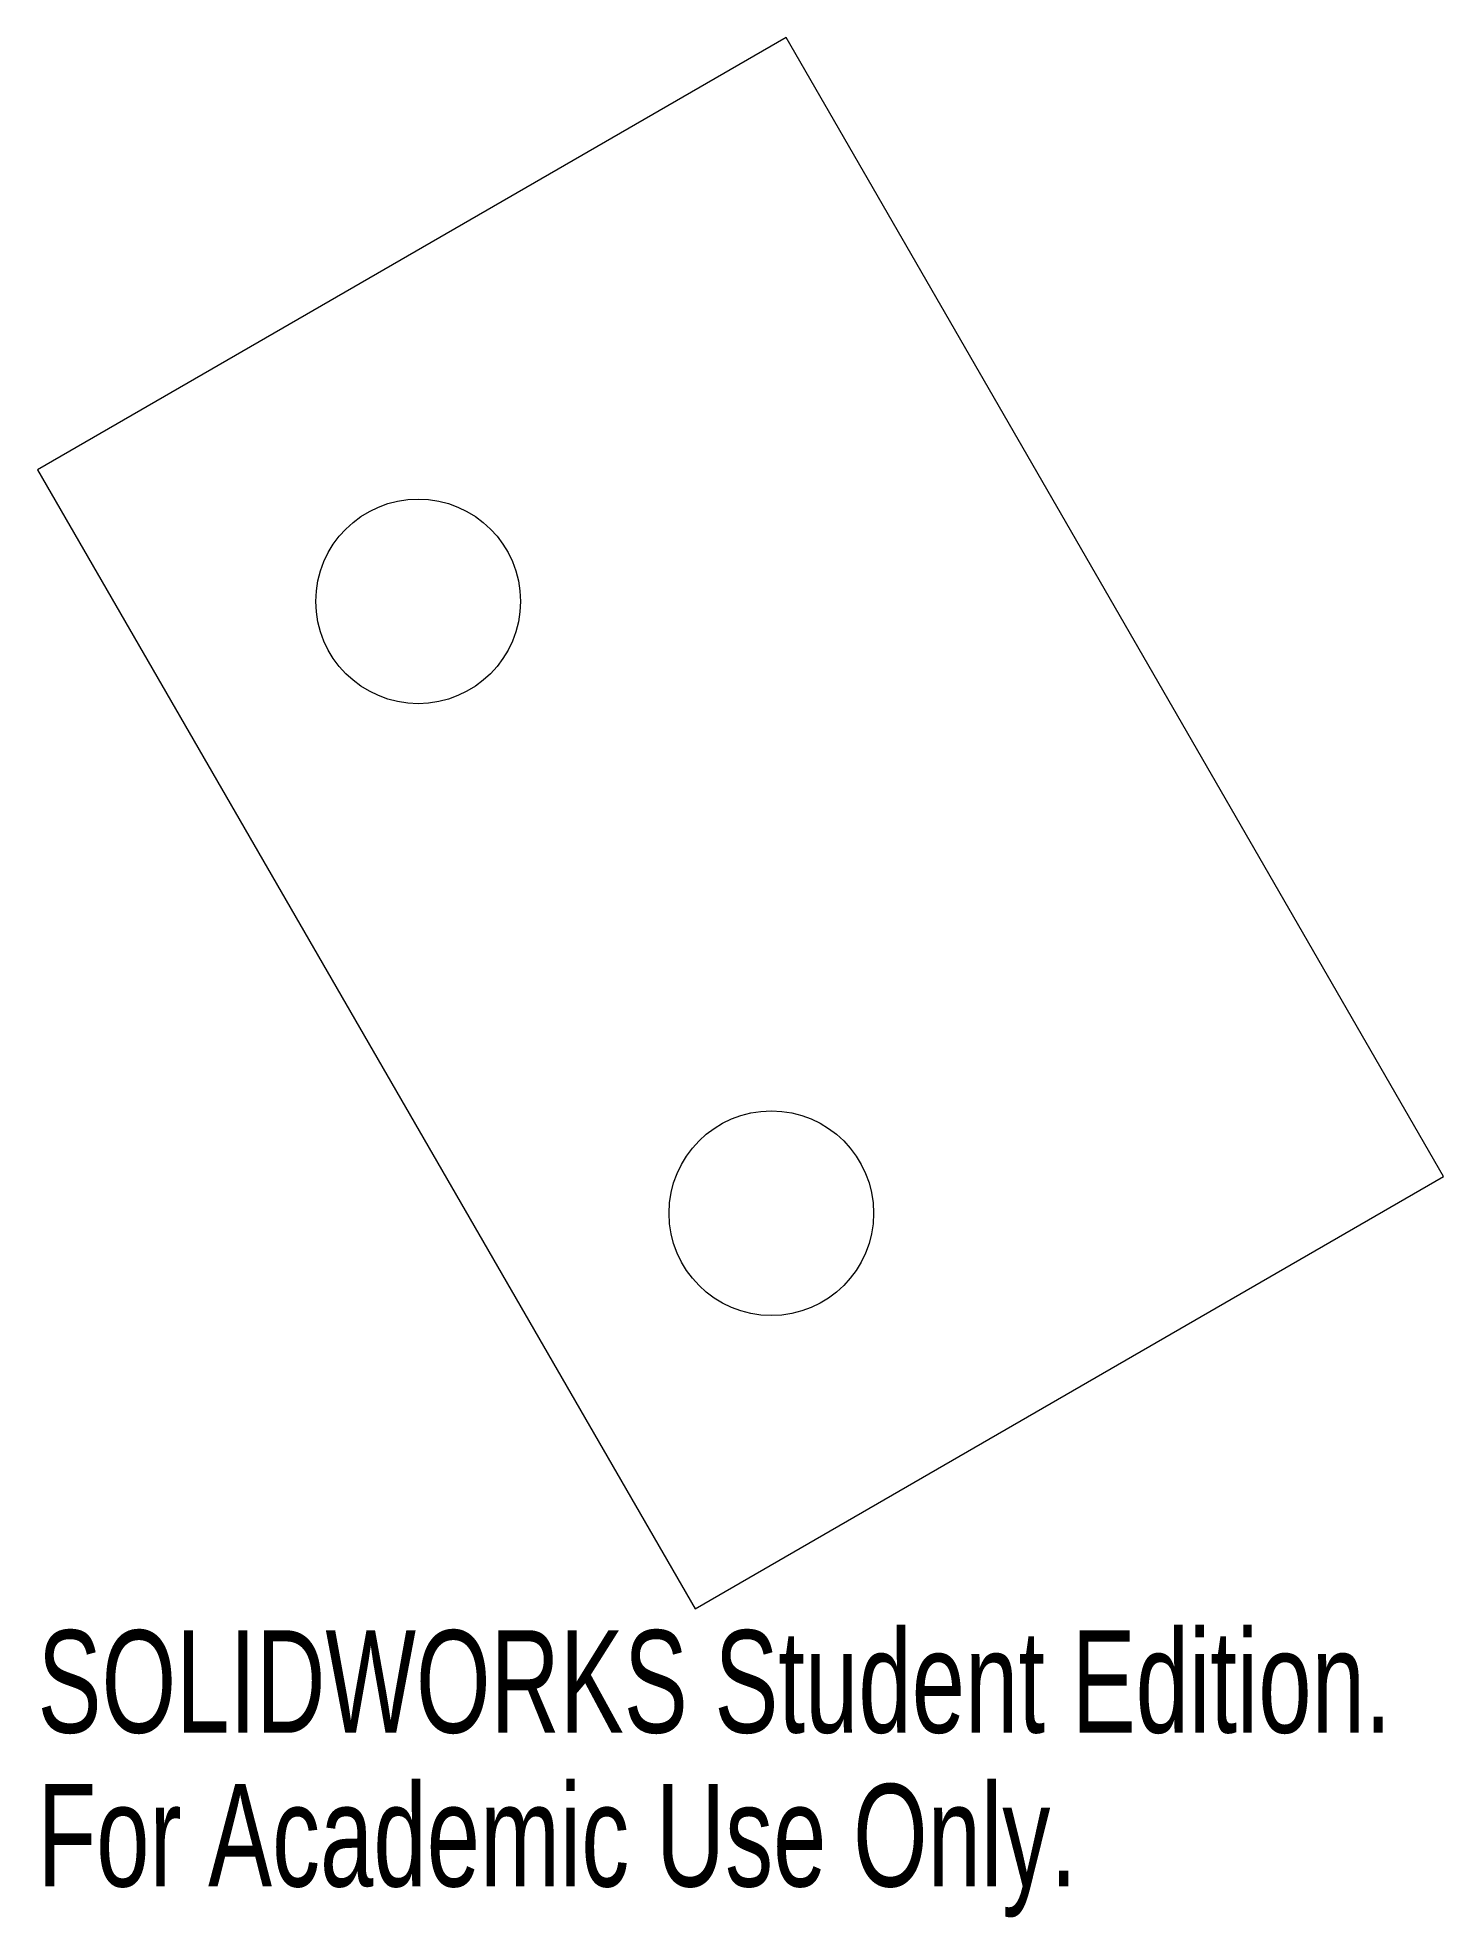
# Model space of a CAD drawing. Header units: inches. Extents: x 3.62 to 6.23, y 0.81 to 4.3.
import ezdxf

# ---------------------------------------------------------------- set-up
doc = ezdxf.new("R2010")
doc.units = ezdxf.units.IN
doc.header["$MEASUREMENT"] = 0
doc.styles.add('SLDTEXTSTYLE0', font='TXT', dxfattribs={"width": 0.7})

msp = doc.modelspace()

# ---------------------------------------------------------------- linework, layer by layer
at = {"color": 7, "linetype": 'Continuous', "lineweight": 15}
for p, q in [((5.0054, 4.2998), (3.6154, 3.4972)), ((6.2264, 2.1849), (5.0054, 4.2998)), ((3.6154, 3.4972), (4.8364, 1.3824)), ((4.8364, 1.3824), (6.2264, 2.1849))]:
    msp.add_line(p, q, dxfattribs=at)
for centre in [(4.3222, 3.2529), (4.9782, 2.1167)]:
    msp.add_circle(centre, 0.19, dxfattribs=at)

# ---------------------------------------------------------------- texts
at = {"color": 7, "linetype": 'Continuous', "char_height": 0.1903, "attachment_point": 1, "style": 'SLDTEXTSTYLE0'}
for s, insert in [('SOLIDWORKS Student Edition.', (3.6154, 1.3423)), ('For Academic Use Only.', (3.6154, 1.0568))]:
    msp.add_mtext(s, dxfattribs=dict(at, insert=insert))

doc.saveas('drawing.dxf')
